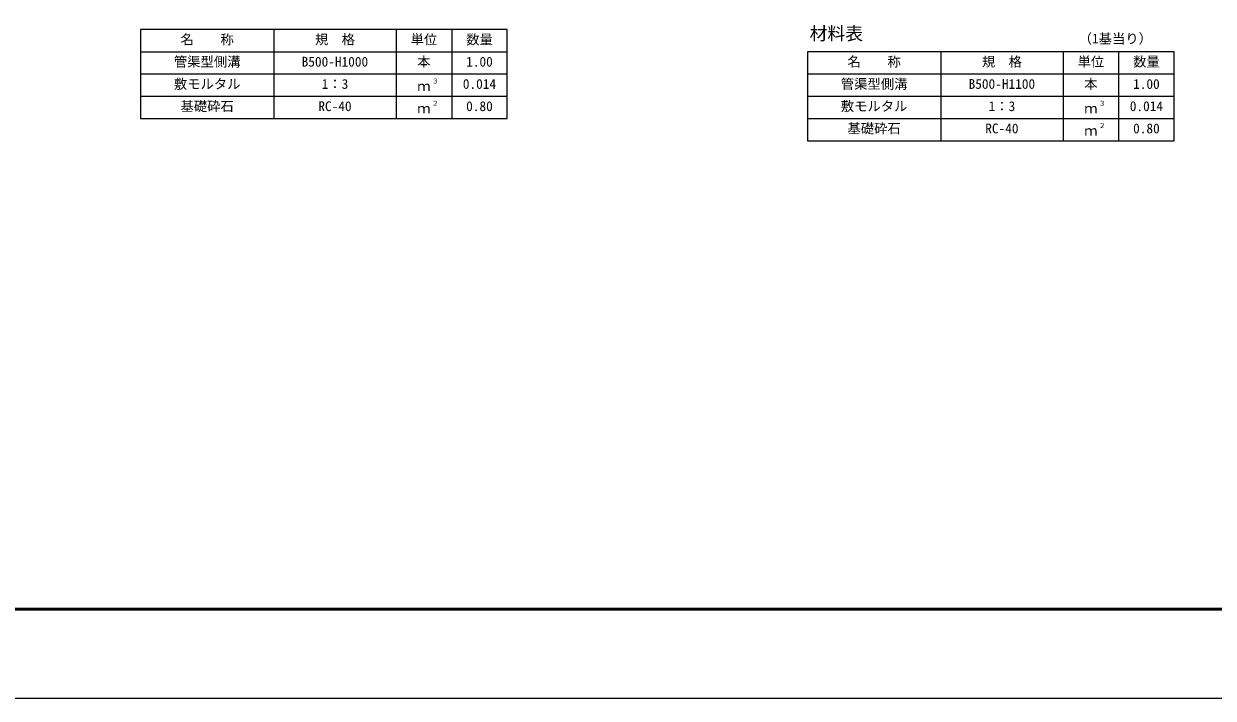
# Model space of a CAD drawing. Units: millimetres, scale not verified. Extents: x -12600 to 12600, y -5940 to 5940.
# Drawn here: x 1350 to 6700, y -5940 to -2908 of the extents above; entities that cross this region are included whole.
import ezdxf
from ezdxf.enums import TextEntityAlignment as Align

# ---------------------------------------------------------------- set-up
doc = ezdxf.new("R2010")
doc.units = ezdxf.units.MM
doc.header["$LTSCALE"] = 40
for name, color, linetype, lineweight in [('0-1_Defpoints', 5, 'Continuous', 25), ('0-3_HYO', 3, 'Continuous', 25), ('0-4_HYO2', 4, 'Continuous', 25), ('0-7_TXT', 7, 'Continuous', 25), ('0-8_WAKU', 3, 'Continuous', 25)]:
    doc.layers.add(name, color=color, linetype=linetype, lineweight=lineweight)
doc.styles.add('ＭＳ ゴシック', font='')
doc.styles.get('ＭＳ ゴシック').set_extended_font_data('MS Gothic')

msp = doc.modelspace()

# ---------------------------------------------------------------- linework, layer by layer
at = {"layer": '0-1_Defpoints'}
msp.add_lwpolyline([(-4200, -5940), (12600, -5940), (12600, 5940), (-4200, 5940)], close=True, dxfattribs=at)
at = {"layer": '0-3_HYO'}
for p, q in [((2475, -2933.64), (2475, -3333.64)), ((3025, -2933.64), (3025, -3333.64)), ((3275, -2933.64), (3275, -3333.64)), ((1875, -3033.64), (3525, -3033.64)), ((5475, -3033.64), (5475, -3433.64)), ((6025, -3033.64), (6025, -3433.64)), ((6275, -3033.64), (6275, -3433.64)), ((4875, -3133.64), (6525, -3133.64))]:
    msp.add_line(p, q, dxfattribs=at)
for points in [[(1875, -3333.64), (3525, -3333.64), (3525, -2933.64), (1875, -2933.64)], [(4875, -3433.64), (6525, -3433.64), (6525, -3033.64), (4875, -3033.64)]]:
    msp.add_lwpolyline(points, close=True, dxfattribs=at)
at = {"layer": '0-4_HYO2'}
for p, q in [((1875, -3133.64), (3525, -3133.64)), ((1875, -3233.64), (3525, -3233.64)), ((4875, -3233.64), (6525, -3233.64)), ((4875, -3333.64), (6525, -3333.64))]:
    msp.add_line(p, q, dxfattribs=at)
at = {"layer": '0-8_WAKU', "lineweight": 50}
msp.add_lwpolyline([(-3800, -5540), (12200, -5540), (12200, 5540), (-3800, 5540)], close=True, dxfattribs=at)

# ---------------------------------------------------------------- texts
at = {"layer": '0-7_TXT', "style": 'ＭＳ ゴシック'}
for s, height, p in [('材料表', 58.65, (4885, -2998.64)), ('名\u3000\u3000称', 43.99, (2055, -3013.64)), ('規\u3000格', 43.99, (2660, -3013.64)), ('単位', 43.99, (3090, -3013.64)), ('数量', 43.99, (3340, -3013.64)), ('（1基当り）', 43.99, (6095, -3009.64)), ('管渠型側溝', 43.99, (2025, -3113.64)), ('B500-H1000', 43.99, (2600, -3113.64)), ('本', 43.99, (3120, -3113.64)), ('1.00', 43.99, (3340, -3113.64)), ('名\u3000\u3000称', 43.99, (5055, -3113.64)), ('規\u3000格', 43.99, (5660, -3113.64)), ('単位', 43.99, (6090, -3113.64)), ('数量', 43.99, (6340, -3113.64)), ('敷モルタル', 43.99, (2025, -3213.64)), ('３', 21.99, (3185.54, -3183.27)), ('管渠型側溝', 43.99, (5025, -3213.64)), ('B500-H1100', 43.99, (5600, -3213.64)), ('本', 43.99, (6120, -3213.64)), ('1：3', 43.99, (2690, -3213.64)), ('ｍ', 43.99, (3120, -3223.64)), ('0.014', 43.99, (3325, -3213.64)), ('1.00', 43.99, (6340, -3213.64)), ('基礎砕石', 43.99, (2055, -3313.64)), ('RC-40', 43.99, (2675, -3313.64)), ('２', 21.99, (3185.54, -3283.27)), ('0.80', 43.99, (3340, -3313.64)), ('敷モルタル', 43.99, (5025, -3313.64)), ('1：3', 43.99, (5690, -3313.64)), ('３', 21.99, (6185.54, -3283.27)), ('0.014', 43.99, (6325, -3313.64)), ('ｍ', 43.99, (3120, -3323.64)), ('ｍ', 43.99, (6120, -3323.64)), ('基礎砕石', 43.99, (5055, -3413.64)), ('RC-40', 43.99, (5675, -3413.64)), ('２', 21.99, (6185.54, -3383.27)), ('0.80', 43.99, (6340, -3413.64)), ('ｍ', 43.99, (6120, -3423.64))]:
    msp.add_text(s, height=height, dxfattribs=at).set_placement(p, align=Align.BOTTOM_LEFT)

doc.saveas('drawing.dxf')
